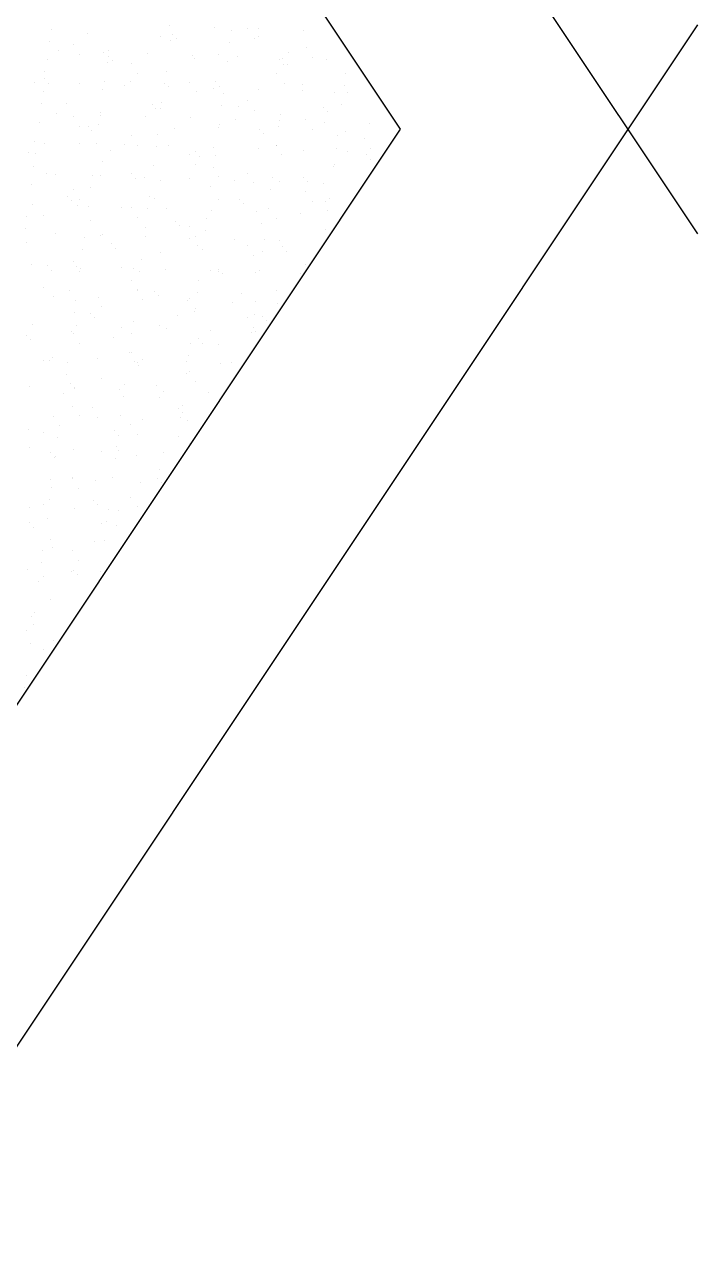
# Model space of a CAD drawing. Header units: inches. Extents: x 44782 to 44933, y 6798 to 6838.
# Drawn here: x 44806.1861 to 44806.3063, y 6798.6527 to 6798.8718 of the extents above; entities that cross this region are included whole.
import ezdxf

# ---------------------------------------------------------------- set-up
doc = ezdxf.new("R2010")
doc.units = ezdxf.units.IN
doc.header["$MEASUREMENT"] = 0
doc.layers.add('linha de corte', color=1, linetype='Continuous')

# ---------------------------------------------------------------- blocks, each defined once
blk = doc.blocks.new('*X26')
at = {"color": 0}
for p, q in [((135.5254, 160.0212), (135.5254, 160.0212)), ((135.5599, 160.018), (135.5599, 160.018)), ((135.5938, 160.0225), (135.5938, 160.0225)), ((135.6069, 160.0242), (135.6069, 160.0242)), ((135.6223, 160.0232), (135.6223, 160.0232)), ((135.7223, 160.0224), (135.7223, 160.0224)), ((135.7269, 160.0181), (135.7269, 160.0181)), ((135.7776, 160.0193), (135.7776, 160.0193)), ((135.8238, 160.0202), (135.8238, 160.0202)), ((135.8431, 160.0201), (135.8431, 160.0201)), ((135.907, 160.0198), (135.907, 160.0198)), ((135.9239, 160.0193), (135.9239, 160.0193)), ((135.9745, 160.0222), (135.9745, 160.0222)), ((136.04, 160.0231), (136.04, 160.0231)), ((136.054, 160.0184), (136.054, 160.0184)), ((136.088, 160.0228), (136.088, 160.0228)), ((136.101, 160.0245), (136.101, 160.0245)), ((135.4492, 160.0142), (135.4492, 160.0142)), ((135.4593, 160.0048), (135.4593, 160.0048)), ((135.4723, 160.0065), (135.4723, 160.0065)), ((135.4926, 160.0092), (135.4926, 160.0092)), ((135.5132, 160.0139), (135.5132, 160.0139)), ((135.5265, 160.0136), (135.5265, 160.0136)), ((135.5396, 160.0154), (135.5396, 160.0154)), ((135.5807, 160.0163), (135.5807, 160.0163)), ((135.6461, 160.0171), (135.6461, 160.0171)), ((135.7101, 160.0168), (135.7101, 160.0168)), ((135.9285, 160.0151), (135.9285, 160.0151)), ((135.9534, 160.0051), (135.9534, 160.0051)), ((135.9664, 160.0068), (135.9664, 160.0068)), ((135.9821, 160.0049), (135.9821, 160.0049)), ((135.9867, 160.0095), (135.9867, 160.0095)), ((136.0207, 160.014), (136.0207, 160.014)), ((136.0254, 160.0171), (136.0254, 160.0171)), ((136.0337, 160.0157), (136.0337, 160.0157)), ((136.06, 160.005), (136.06, 160.005)), ((135.392, 159.9959), (135.392, 159.9959)), ((135.405, 159.9976), (135.405, 159.9976)), ((135.4253, 160.0003), (135.4253, 160.0003)), ((135.4372, 160.0039), (135.4372, 160.0039)), ((135.4456, 160.0035), (135.4456, 160.0035)), ((135.4502, 159.9993), (135.4502, 159.9993)), ((135.515, 160.004), (135.515, 160.004)), ((135.5471, 160.0013), (135.5471, 160.0013)), ((135.5485, 159.9916), (135.5485, 159.9916)), ((135.5929, 160.0041), (135.5929, 160.0041)), ((135.6472, 160.0004), (135.6472, 160.0004)), ((135.6518, 159.9962), (135.6518, 159.9962)), ((135.6707, 160.0043), (135.6707, 160.0043)), ((135.68, 159.9937), (135.68, 159.9937)), ((135.7454, 159.9945), (135.7454, 159.9945)), ((135.7486, 160.0044), (135.7486, 160.0044)), ((135.7487, 159.9982), (135.7487, 159.9982)), ((135.8093, 159.9942), (135.8093, 159.9942)), ((135.8264, 160.0046), (135.8264, 160.0046)), ((135.8487, 159.9974), (135.8487, 159.9974)), ((135.8521, 159.9918), (135.8521, 159.9918)), ((135.8533, 159.9931), (135.8533, 159.9931)), ((135.8769, 159.9967), (135.8769, 159.9967)), ((135.8861, 159.9962), (135.8861, 159.9962)), ((135.8991, 159.998), (135.8991, 159.998)), ((135.9043, 160.0047), (135.9043, 160.0047)), ((135.9194, 160.0006), (135.9194, 160.0006)), ((135.9423, 159.9975), (135.9423, 159.9975)), ((135.9502, 159.9951), (135.9502, 159.9951)), ((136.0063, 159.9972), (136.0063, 159.9972)), ((136.0503, 159.9943), (136.0503, 159.9943)), ((135.4155, 159.9883), (135.4155, 159.9883)), ((135.472, 159.9793), (135.472, 159.9793)), ((135.483, 159.9907), (135.483, 159.9907)), ((135.572, 159.9785), (135.572, 159.9785)), ((135.6124, 159.9913), (135.6124, 159.9913)), ((135.7515, 159.9785), (135.7515, 159.9785)), ((135.7645, 159.9802), (135.7645, 159.9802)), ((135.7848, 159.9829), (135.7848, 159.9829)), ((135.8188, 159.9874), (135.8188, 159.9874)), ((135.8318, 159.9891), (135.8318, 159.9891)), ((135.4088, 159.9722), (135.4088, 159.9722)), ((135.4194, 159.9654), (135.4194, 159.9654)), ((135.4508, 159.966), (135.4508, 159.966)), ((135.4867, 159.9723), (135.4867, 159.9723)), ((135.4972, 159.9656), (135.4972, 159.9656)), ((135.5148, 159.9657), (135.5148, 159.9657)), ((135.5646, 159.9724), (135.5646, 159.9724)), ((135.5751, 159.9657), (135.5751, 159.9657)), ((135.5766, 159.9743), (135.5766, 159.9743)), ((135.5823, 159.9681), (135.5823, 159.9681)), ((135.6424, 159.9726), (135.6424, 159.9726)), ((135.6477, 159.969), (135.6477, 159.969)), ((135.6502, 159.9652), (135.6502, 159.9652)), ((135.653, 159.9659), (135.653, 159.9659)), ((135.6735, 159.9763), (135.6735, 159.9763)), ((135.6842, 159.9697), (135.6842, 159.9697)), ((135.6972, 159.9714), (135.6972, 159.9714)), ((135.7117, 159.9687), (135.7117, 159.9687)), ((135.7175, 159.9741), (135.7175, 159.9741)), ((135.7203, 159.9727), (135.7203, 159.9727)), ((135.7308, 159.966), (135.7308, 159.966)), ((135.7736, 159.9754), (135.7736, 159.9754)), ((135.7782, 159.9712), (135.7782, 159.9712)), ((135.7792, 159.9711), (135.7792, 159.9711)), ((135.7981, 159.9729), (135.7981, 159.9729)), ((135.8087, 159.9661), (135.8087, 159.9661)), ((135.8446, 159.9719), (135.8446, 159.9719)), ((135.8751, 159.9732), (135.8751, 159.9732)), ((135.876, 159.973), (135.876, 159.973)), ((135.8865, 159.9663), (135.8865, 159.9663)), ((135.9086, 159.9716), (135.9086, 159.9716)), ((135.9538, 159.9731), (135.9538, 159.9731)), ((135.9644, 159.9664), (135.9644, 159.9664)), ((135.9751, 159.9723), (135.9751, 159.9723)), ((135.9761, 159.9741), (135.9761, 159.9741)), ((135.9797, 159.9681), (135.9797, 159.9681)), ((135.3968, 159.9574), (135.3968, 159.9574)), ((135.4969, 159.9565), (135.4969, 159.9565)), ((135.5015, 159.9523), (135.5015, 159.9523)), ((135.5496, 159.952), (135.5496, 159.952)), ((135.5626, 159.9537), (135.5626, 159.9537)), ((135.5829, 159.9563), (135.5829, 159.9563)), ((135.5984, 159.9543), (135.5984, 159.9543)), ((135.6169, 159.9608), (135.6169, 159.9608)), ((135.6299, 159.9625), (135.6299, 159.9625)), ((135.6984, 159.9535), (135.6984, 159.9535)), ((135.4171, 159.9401), (135.4171, 159.9401)), ((135.4573, 159.9413), (135.4573, 159.9413)), ((135.4823, 159.9431), (135.4823, 159.9431)), ((135.4846, 159.9426), (135.4846, 159.9426)), ((135.4953, 159.9448), (135.4953, 159.9448)), ((135.5156, 159.9475), (135.5156, 159.9475)), ((135.5352, 159.9414), (135.5352, 159.9414)), ((135.5501, 159.9434), (135.5501, 159.9434)), ((135.6131, 159.9415), (135.6131, 159.9415)), ((135.614, 159.9431), (135.614, 159.9431)), ((135.6815, 159.9455), (135.6815, 159.9455)), ((135.6909, 159.9417), (135.6909, 159.9417)), ((135.703, 159.9493), (135.703, 159.9493)), ((135.747, 159.9464), (135.747, 159.9464)), ((135.7688, 159.9418), (135.7688, 159.9418)), ((135.7999, 159.9513), (135.7999, 159.9513)), ((135.8109, 159.9461), (135.8109, 159.9461)), ((135.8466, 159.942), (135.8466, 159.942)), ((135.8784, 159.9485), (135.8784, 159.9485)), ((135.9, 159.9504), (135.9, 159.9504)), ((135.9046, 159.9462), (135.9046, 159.9462)), ((135.9245, 159.9421), (135.9245, 159.9421)), ((135.9425, 159.9389), (135.9425, 159.9389)), ((135.9439, 159.9493), (135.9439, 159.9493)), ((135.9764, 159.9434), (135.9764, 159.9434)), ((135.415, 159.9342), (135.415, 159.9342)), ((135.4217, 159.9346), (135.4217, 159.9346)), ((135.4263, 159.9304), (135.4263, 159.9304)), ((135.428, 159.9359), (135.428, 159.9359)), ((135.4483, 159.9386), (135.4483, 159.9386)), ((135.5232, 159.9324), (135.5232, 159.9324)), ((135.6233, 159.9315), (135.6233, 159.9315)), ((135.6279, 159.9273), (135.6279, 159.9273)), ((135.7248, 159.9293), (135.7248, 159.9293)), ((135.8248, 159.9285), (135.8248, 159.9285)), ((135.8418, 159.9257), (135.8418, 159.9257)), ((135.8548, 159.9274), (135.8548, 159.9274)), ((135.8752, 159.9301), (135.8752, 159.9301)), ((135.9091, 159.9346), (135.9091, 159.9346)), ((135.9221, 159.9363), (135.9221, 159.9363)), ((135.9263, 159.9263), (135.9263, 159.9263)), ((135.4524, 159.9178), (135.4524, 159.9178)), ((135.5163, 159.9175), (135.5163, 159.9175)), ((135.5839, 159.92), (135.5839, 159.92)), ((135.6493, 159.9208), (135.6493, 159.9208)), ((135.7133, 159.9205), (135.7133, 159.9205)), ((135.7406, 159.9124), (135.7406, 159.9124)), ((135.7745, 159.9168), (135.7745, 159.9168)), ((135.7808, 159.9229), (135.7808, 159.9229)), ((135.7875, 159.9185), (135.7875, 159.9185)), ((135.8079, 159.9212), (135.8079, 159.9212)), ((135.8294, 159.9242), (135.8294, 159.9242)), ((135.8462, 159.9238), (135.8462, 159.9238)), ((135.9102, 159.9235), (135.9102, 159.9235)), ((135.429, 159.9096), (135.429, 159.9096)), ((135.4396, 159.9028), (135.4396, 159.9028)), ((135.4481, 159.9105), (135.4481, 159.9105)), ((135.5069, 159.9097), (135.5069, 159.9097)), ((135.5174, 159.903), (135.5174, 159.903)), ((135.5481, 159.9096), (135.5481, 159.9096)), ((135.5527, 159.9054), (135.5527, 159.9054)), ((135.5847, 159.9098), (135.5847, 159.9098)), ((135.5953, 159.9031), (135.5953, 159.9031)), ((135.6399, 159.8991), (135.6399, 159.8991)), ((135.6496, 159.9074), (135.6496, 159.9074)), ((135.653, 159.9008), (135.653, 159.9008)), ((135.6626, 159.91), (135.6626, 159.91)), ((135.6731, 159.9033), (135.6731, 159.9033)), ((135.6733, 159.9035), (135.6733, 159.9035)), ((135.7072, 159.908), (135.7072, 159.908)), ((135.7202, 159.9097), (135.7202, 159.9097)), ((135.7405, 159.9101), (135.7405, 159.9101)), ((135.7497, 159.9065), (135.7497, 159.9065)), ((135.751, 159.9034), (135.751, 159.9034)), ((135.7543, 159.9023), (135.7543, 159.9023)), ((135.8183, 159.9103), (135.8183, 159.9103)), ((135.8288, 159.9035), (135.8288, 159.9035)), ((135.8512, 159.9043), (135.8512, 159.9043)), ((135.88, 159.9003), (135.88, 159.9003)), ((135.8962, 159.9104), (135.8962, 159.9104)), ((135.9067, 159.9037), (135.9067, 159.9037)), ((135.4187, 159.892), (135.4187, 159.892)), ((135.473, 159.8876), (135.473, 159.8876)), ((135.4862, 159.8944), (135.4862, 159.8944)), ((135.5387, 159.8858), (135.5387, 159.8858)), ((135.5516, 159.8952), (135.5516, 159.8952)), ((135.5726, 159.8903), (135.5726, 159.8903)), ((135.5857, 159.892), (135.5857, 159.892)), ((135.606, 159.8946), (135.606, 159.8946)), ((135.6156, 159.8949), (135.6156, 159.8949)), ((135.6831, 159.8974), (135.6831, 159.8974)), ((135.7485, 159.8982), (135.7485, 159.8982)), ((135.8125, 159.8979), (135.8125, 159.8979)), ((135.3997, 159.8785), (135.3997, 159.8785)), ((135.4511, 159.8743), (135.4511, 159.8743)), ((135.4714, 159.8769), (135.4714, 159.8769)), ((135.4775, 159.8787), (135.4775, 159.8787)), ((135.4776, 159.8834), (135.4776, 159.8834)), ((135.5054, 159.8814), (135.5054, 159.8814)), ((135.5184, 159.8831), (135.5184, 159.8831)), ((135.5554, 159.8788), (135.5554, 159.8788)), ((135.5745, 159.8854), (135.5745, 159.8854)), ((135.6332, 159.8789), (135.6332, 159.8789)), ((135.6509, 159.8726), (135.6509, 159.8726)), ((135.6745, 159.8846), (135.6745, 159.8846)), ((135.6791, 159.8804), (135.6791, 159.8804)), ((135.7111, 159.8791), (135.7111, 159.8791)), ((135.776, 159.8824), (135.776, 159.8824)), ((135.7823, 159.8748), (135.7823, 159.8748)), ((135.7889, 159.8792), (135.7889, 159.8792)), ((135.8478, 159.8756), (135.8478, 159.8756)), ((135.8668, 159.8794), (135.8668, 159.8794)), ((135.8761, 159.8815), (135.8761, 159.8815)), ((135.8807, 159.8773), (135.8807, 159.8773)), ((135.3885, 159.8688), (135.3885, 159.8688)), ((135.3978, 159.8657), (135.3978, 159.8657)), ((135.4024, 159.8615), (135.4024, 159.8615)), ((135.4041, 159.8681), (135.4041, 159.8681)), ((135.4381, 159.8725), (135.4381, 159.8725)), ((135.454, 159.8697), (135.454, 159.8697)), ((135.4993, 159.8635), (135.4993, 159.8635)), ((135.5179, 159.8694), (135.5179, 159.8694)), ((135.5854, 159.8718), (135.5854, 159.8718)), ((135.5994, 159.8626), (135.5994, 159.8626)), ((135.7009, 159.8604), (135.7009, 159.8604)), ((135.7148, 159.8723), (135.7148, 159.8723)), ((135.8009, 159.8596), (135.8009, 159.8596)), ((135.8309, 159.8595), (135.8309, 159.8595)), ((135.8649, 159.864), (135.8649, 159.864)), ((135.4492, 159.847), (135.4492, 159.847)), ((135.4878, 159.8462), (135.4878, 159.8462)), ((135.5271, 159.8471), (135.5271, 159.8471)), ((135.5532, 159.8471), (135.5532, 159.8471)), ((135.604, 159.8584), (135.604, 159.8584)), ((135.6049, 159.8472), (135.6049, 159.8472)), ((135.6172, 159.8468), (135.6172, 159.8468)), ((135.6828, 159.8474), (135.6828, 159.8474)), ((135.6847, 159.8492), (135.6847, 159.8492)), ((135.7303, 159.8463), (135.7303, 159.8463)), ((135.7433, 159.848), (135.7433, 159.848)), ((135.7501, 159.85), (135.7501, 159.85)), ((135.7606, 159.8475), (135.7606, 159.8475)), ((135.7636, 159.8507), (135.7636, 159.8507)), ((135.7976, 159.8551), (135.7976, 159.8551)), ((135.8055, 159.8553), (135.8055, 159.8553)), ((135.8106, 159.8569), (135.8106, 159.8569)), ((135.8141, 159.8497), (135.8141, 159.8497)), ((135.8385, 159.8477), (135.8385, 159.8477)), ((135.4202, 159.8438), (135.4202, 159.8438)), ((135.4242, 159.8416), (135.4242, 159.8416)), ((135.4598, 159.8402), (135.4598, 159.8402)), ((135.5242, 159.8407), (135.5242, 159.8407)), ((135.5288, 159.8365), (135.5288, 159.8365)), ((135.5376, 159.8404), (135.5376, 159.8404)), ((135.6155, 159.8405), (135.6155, 159.8405)), ((135.6257, 159.8385), (135.6257, 159.8385)), ((135.629, 159.833), (135.629, 159.833)), ((135.663, 159.8374), (135.663, 159.8374)), ((135.676, 159.8391), (135.676, 159.8391)), ((135.6933, 159.8407), (135.6933, 159.8407)), ((135.6963, 159.8418), (135.6963, 159.8418)), ((135.7257, 159.8376), (135.7257, 159.8376)), ((135.7304, 159.8334), (135.7304, 159.8334)), ((135.7712, 159.8408), (135.7712, 159.8408)), ((135.3901, 159.8207), (135.3901, 159.8207)), ((135.4555, 159.8215), (135.4555, 159.8215)), ((135.5195, 159.8212), (135.5195, 159.8212)), ((135.5284, 159.8197), (135.5284, 159.8197)), ((135.5414, 159.8214), (135.5414, 159.8214)), ((135.5617, 159.8241), (135.5617, 159.8241)), ((135.587, 159.8236), (135.587, 159.8236)), ((135.5957, 159.8286), (135.5957, 159.8286)), ((135.6087, 159.8303), (135.6087, 159.8303)), ((135.6524, 159.8245), (135.6524, 159.8245)), ((135.7164, 159.8242), (135.7164, 159.8242)), ((135.7839, 159.8266), (135.7839, 159.8266)), ((135.4199, 159.8159), (135.4199, 159.8159)), ((135.449, 159.8188), (135.449, 159.8188)), ((135.4537, 159.8145), (135.4537, 159.8145)), ((135.4611, 159.8108), (135.4611, 159.8108)), ((135.4741, 159.8126), (135.4741, 159.8126)), ((135.4944, 159.8152), (135.4944, 159.8152)), ((135.4977, 159.8161), (135.4977, 159.8161)), ((135.5506, 159.8165), (135.5506, 159.8165)), ((135.5756, 159.8162), (135.5756, 159.8162)), ((135.6506, 159.8157), (135.6506, 159.8157)), ((135.6534, 159.8163), (135.6534, 159.8163)), ((135.6552, 159.8115), (135.6552, 159.8115)), ((135.7313, 159.8165), (135.7313, 159.8165)), ((135.7521, 159.8135), (135.7521, 159.8135)), ((135.3938, 159.802), (135.3938, 159.802)), ((135.4068, 159.8037), (135.4068, 159.8037)), ((135.4218, 159.7956), (135.4218, 159.7956)), ((135.4272, 159.8064), (135.4272, 159.8064)), ((135.4754, 159.7946), (135.4754, 159.7946)), ((135.4893, 159.7981), (135.4893, 159.7981)), ((135.5548, 159.7989), (135.5548, 159.7989)), ((135.5754, 159.7937), (135.5754, 159.7937)), ((135.6187, 159.7986), (135.6187, 159.7986)), ((135.6863, 159.801), (135.6863, 159.801)), ((135.7517, 159.8019), (135.7517, 159.8019)), ((135.3916, 159.7842), (135.3916, 159.7842)), ((135.4694, 159.7843), (135.4694, 159.7843)), ((135.5473, 159.7845), (135.5473, 159.7845)), ((135.58, 159.7895), (135.58, 159.7895)), ((135.6251, 159.7846), (135.6251, 159.7846)), ((135.6769, 159.7915), (135.6769, 159.7915)), ((135.703, 159.7848), (135.703, 159.7848)), ((135.7194, 159.7801), (135.7194, 159.7801)), ((135.3917, 159.7725), (135.3917, 159.7725)), ((135.4002, 159.7727), (135.4002, 159.7727)), ((135.4021, 159.7775), (135.4021, 159.7775)), ((135.4571, 159.7733), (135.4571, 159.7733)), ((135.48, 159.7776), (135.48, 159.7776)), ((135.5003, 159.7718), (135.5003, 159.7718)), ((135.5049, 159.7676), (135.5049, 159.7676)), ((135.5211, 159.773), (135.5211, 159.773)), ((135.5578, 159.7778), (135.5578, 159.7778)), ((135.5886, 159.7755), (135.5886, 159.7755)), ((135.6018, 159.7696), (135.6018, 159.7696)), ((135.6187, 159.7669), (135.6187, 159.7669)), ((135.6318, 159.7686), (135.6318, 159.7686)), ((135.6357, 159.7779), (135.6357, 159.7779)), ((135.6521, 159.7713), (135.6521, 159.7713)), ((135.654, 159.7763), (135.654, 159.7763)), ((135.686, 159.7757), (135.686, 159.7757)), ((135.6991, 159.7774), (135.6991, 159.7774)), ((135.7018, 159.7687), (135.7018, 159.7687)), ((135.7135, 159.7781), (135.7135, 159.7781)), ((135.718, 159.776), (135.718, 159.776)), ((135.5515, 159.758), (135.5515, 159.758)), ((135.5645, 159.7597), (135.5645, 159.7597)), ((135.5848, 159.7624), (135.5848, 159.7624)), ((135.6736, 159.7537), (135.6736, 159.7537)), ((135.7064, 159.7645), (135.7064, 159.7645)), ((135.4234, 159.7475), (135.4234, 159.7475)), ((135.4251, 159.7499), (135.4251, 159.7499)), ((135.4297, 159.7456), (135.4297, 159.7456)), ((135.4299, 159.742), (135.4299, 159.742)), ((135.4401, 159.7533), (135.4401, 159.7533)), ((135.4502, 159.7447), (135.4502, 159.7447)), ((135.4842, 159.7492), (135.4842, 159.7492)), ((135.4909, 159.7499), (135.4909, 159.7499)), ((135.4972, 159.7509), (135.4972, 159.7509)), ((135.5175, 159.7535), (135.5175, 159.7535)), ((135.5179, 159.7535), (135.5179, 159.7535)), ((135.5266, 159.7476), (135.5266, 159.7476)), ((135.5564, 159.7507), (135.5564, 159.7507)), ((135.5958, 159.7536), (135.5958, 159.7536)), ((135.6203, 159.7504), (135.6203, 159.7504)), ((135.6267, 159.7468), (135.6267, 159.7468)), ((135.6313, 159.7426), (135.6313, 159.7426)), ((135.6878, 159.7529), (135.6878, 159.7529)), ((135.4169, 159.7403), (135.4169, 159.7403)), ((135.5902, 159.7273), (135.5902, 159.7273)), ((135.6556, 159.7281), (135.6556, 159.7281)), ((135.3932, 159.7243), (135.3932, 159.7243)), ((135.4118, 159.7216), (135.4118, 159.7216)), ((135.4223, 159.7149), (135.4223, 159.7149)), ((135.4515, 159.7257), (135.4515, 159.7257)), ((135.4587, 159.7252), (135.4587, 159.7252)), ((135.4896, 159.7217), (135.4896, 159.7217)), ((135.5002, 159.715), (135.5002, 159.715)), ((135.5226, 159.7249), (135.5226, 159.7249)), ((135.5515, 159.7248), (135.5515, 159.7248)), ((135.5561, 159.7206), (135.5561, 159.7206)), ((135.5675, 159.7219), (135.5675, 159.7219)), ((135.578, 159.7152), (135.578, 159.7152)), ((135.6453, 159.722), (135.6453, 159.722)), ((135.653, 159.7226), (135.653, 159.7226)), ((135.4764, 159.7029), (135.4764, 159.7029)), ((135.4925, 159.7017), (135.4925, 159.7017)), ((135.5579, 159.7026), (135.5579, 159.7026)), ((135.6219, 159.7022), (135.6219, 159.7022)), ((135.425, 159.6993), (135.425, 159.6993)), ((135.4603, 159.6907), (135.4603, 159.6907)), ((135.481, 159.6987), (135.481, 159.6987)), ((135.5202, 159.6892), (135.5202, 159.6892)), ((135.5381, 159.6909), (135.5381, 159.6909)), ((135.5405, 159.6918), (135.5405, 159.6918)), ((135.5745, 159.6963), (135.5745, 159.6963)), ((135.5779, 159.7007), (135.5779, 159.7007)), ((135.5875, 159.698), (135.5875, 159.698)), ((135.6078, 159.7007), (135.6078, 159.7007)), ((135.4399, 159.6786), (135.4399, 159.6786)), ((135.4529, 159.6803), (135.4529, 159.6803)), ((135.4603, 159.677), (135.4603, 159.677)), ((135.4733, 159.683), (135.4733, 159.683)), ((135.5027, 159.6788), (135.5027, 159.6788)), ((135.5072, 159.6875), (135.5072, 159.6875)), ((135.5242, 159.6767), (135.5242, 159.6767)), ((135.4941, 159.6535), (135.4941, 159.6535)), ((135.5098, 159.6591), (135.5098, 159.6591)), ((135.5203, 159.6524), (135.5203, 159.6524)), ((135.5276, 159.656), (135.5276, 159.656)), ((135.5322, 159.6517), (135.5322, 159.6517))]:
    blk.add_line(p, q, dxfattribs=at)
blk = doc.blocks.new('FACHADA-01')
at = {"color": 2}
for p, q in [((-1.03125, 0.0625), (0.05634, -0.66256)), ((-0.05634, -0.66256), (1.03125, 0.0625))]:
    blk.add_line(p, q, dxfattribs=at)
blk.add_lwpolyline([(-0.58486, -0.1125), (0, -0.50241), (0.58486, -0.1125)], close=True, dxfattribs=at)
at = {"xscale": 0.5, "yscale": 0.5, "zscale": 0.5}
blk.add_blockref('*X26', (-67.75, -80.3125), dxfattribs=at)

msp = doc.modelspace()

# ---------------------------------------------------------------- block references
at = {"layer": 'linha de corte', "color": 7, "linetype": 'Continuous', "xscale": -0.3315318648001607, "yscale": 0.3315318648001607, "zscale": 0.3315318648001607, "rotation": 90}
msp.add_blockref('FACHADA-01', (44806.08666, 6798.85313), dxfattribs=at)

doc.saveas('drawing.dxf')
